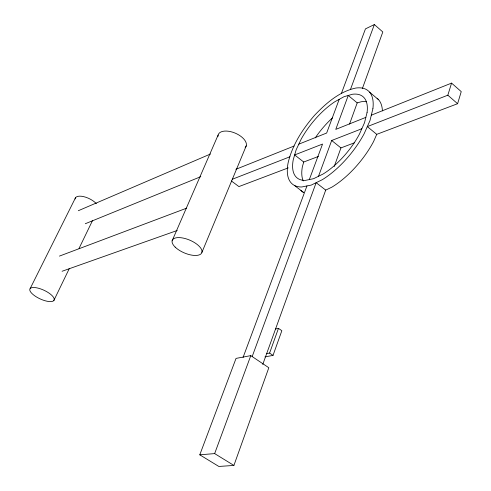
<?xml version="1.0" encoding="UTF-8"?>
<svg xmlns="http://www.w3.org/2000/svg" width="491" height="491" viewBox="0 0 491 491"><rect width="100%" height="100%" fill="white"/><g stroke="black" fill="none" stroke-linecap="round" stroke-linejoin="round"><path stroke-width="0.74" d="M318.444 156.439L303.72 162.018L302.358 166.805A52.083 23.261 -51 0 0 303.26 180.934M262.765 364.414L325.711 190.103L331.793 187.2A59.841 26.735 -51 0 0 373.565 141.568L376.732 134.35L457.594 103.711L461.239 91.627L451.567 83.108L371.306 115.182M376.732 134.35L367.311 126.598L447.835 95.193L451.567 83.108M264.968 356.877L273.021 355.404L281.852 330.701L278.471 328.362L275.561 328.976M233.906 465.437L268.822 367.728L250.791 355.631L236.036 358.393L199.782 454.819L218.833 466.45L233.906 465.437L214.653 453.598L199.782 454.819M266.668 353.612L269.584 353.072L278.471 328.362M334.23 166.51L340.944 147.914L354.33 142.844M349.543 124.088L357.202 102.889L361.278 101.741A52.083 23.261 -51 0 1 366.366 101.76M362.401 88.49L382.814 31.964L374.351 24.55L365.451 28.877L341.355 93.572M252.214 356.454L316.155 182.695L325.711 190.103M318.524 176.269L331.683 140.494L361.836 128.734M350.396 89.65L374.351 24.55M214.653 453.598L250.791 355.631M243.051 357.473L306.949 185.942M309.324 179.565L322.55 144.059L294.649 154.941L303.72 162.018M339.201 99.342L326.656 133.03L298.816 144.158M201.899 252.423L246.224 145.876M172.132 240.793L218.121 135.037M53.807 300.59A13.325 4.726 24.9 0 0 38.967 288.37A13.325 4.726 24.9 0 0 33.259 294.698A13.325 4.726 24.9 0 0 53.807 300.59L69.391 268.374M79.008 248.495L92.603 220.385M30.154 288.585L75.565 197.634M78.321 210.719L210.516 153.996M85.299 223.724L200.794 176.668M235.864 169.309L294.097 146.042M365.85 117.367L335.77 129.385L348.254 95.469L357.202 102.889M232.323 179.246L289.923 156.782M288.248 167.885L238.908 186.58L231.353 180.946M59.423 256.106L186.629 208.172M62.087 271.265L177.251 230.469M269.584 353.072L273.021 355.404M294.342 185.389L303.726 192.576A59.841 26.735 -51 0 1 300.909 190.502M331.683 140.494L340.944 147.914M369.545 92.124L378.641 99.771M447.835 95.193L457.594 103.711M377.131 98.298A59.841 26.735 -51 0 1 382.421 110.911M315.253 137.885A52.083 23.261 -51 0 1 332.61 117.742M217.992 136.449A15.086 7.838 23 0 1 234.962 133.03A15.086 7.838 23 0 1 245.15 147.638M75.086 198.978A12.68 5.45 25.4 0 1 83.409 196.578A12.68 5.45 25.4 0 1 96.346 203.661M372.896 108.726L369.975 120.614L364.095 133.828A60.111 26.281 -51.1 0 1 322.219 179.737L311.245 185.089L301.744 186.979A60.111 26.281 -51.1 0 1 288.076 163.03C292.237 145.054 302.524 129.237 314.449 115.422C325.864 103.441 339.06 91.664 355.699 88.067A60.111 26.281 -51.1 0 1 372.896 108.726M367.078 112.451L364.5 122.775L359.387 134.215A52.316 22.868 -51.1 0 1 323.146 173.992L313.62 178.681L305.341 180.387A52.316 22.868 -51.1 0 1 293.25 159.716L296.171 149.755L301.222 139.057A52.316 22.868 -51.1 0 1 334.788 101.772L343.964 96.727L352.305 94.278A52.316 22.868 -51.1 0 1 367.078 112.451M175.17 247.108A16.013 6.942 23 0 0 200.899 253.957A16.013 6.942 23 0 0 185.039 238.516A16.013 6.942 23 0 0 175.17 247.108"/></g></svg>
